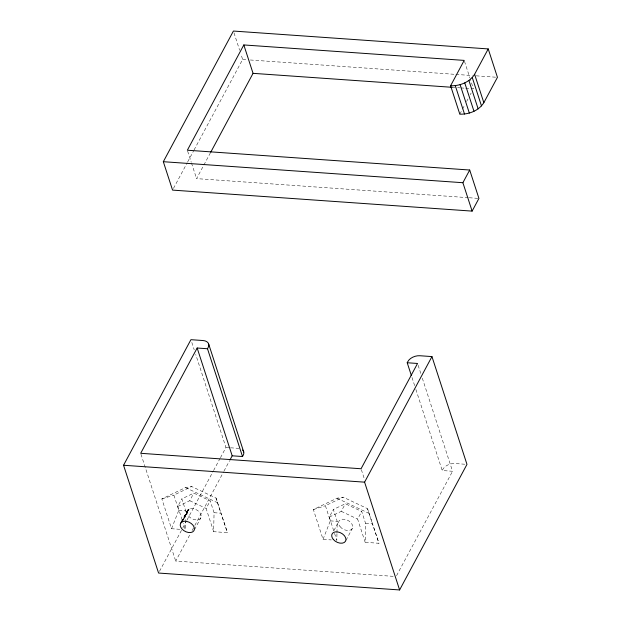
<?xml version="1.0" encoding="UTF-8"?>
<svg xmlns="http://www.w3.org/2000/svg" width="621" height="621" viewBox="0 0 621 621"><rect width="100%" height="100%" fill="white"/><g stroke="black" fill="none" stroke-linecap="round" stroke-linejoin="round"><path stroke-width="0.47" stroke-dasharray="3.1 2.33" d="M179.795 529.309L171.536 528.727L161.856 498.942L185.485 487.594L191.695 486.546L216.023 498.05L227.441 532.647L213.663 531.685L214.059 512.713L210.201 500.852L193.83 493.105L181.844 498.857L185.695 510.726L185.306 529.697L183.273 523.441M336.955 533.68L336.815 540.317L333.974 531.584M336.97 532.733L337.203 521.353L333.353 509.484L345.338 503.732L361.709 511.471L365.567 523.34L365.171 542.312L378.95 543.274L367.531 508.677L343.203 497.173L336.993 498.221L313.364 509.569L323.044 539.354L331.303 539.936M171.536 528.727L178.809 510.245L173.888 495.1L191.695 486.546M323.044 539.354L330.318 520.872L325.396 505.727L343.203 497.173M181.829 521.819L188.419 509.461L189.157 509.026A7.631 5.007 28.2 0 1 200.785 514.103A7.631 5.007 28.2 0 1 193.853 519.498A7.631 5.007 28.2 0 1 187.697 510.159L188.419 509.461M181.712 521.857L188.101 509.717M181.953 521.787L188.59 509.336M182.978 520.087L188.768 509.228M182.217 521.733L188.955 509.119M173.469 188.396L187.208 162.772M187.666 161.918L193.62 150.818M194.078 149.964L242.64 59.453L240.855 53.957M468.296 197.68L196.57 178.623L203.409 165.885M203.859 165.039L210.24 153.154M182.116 519.87L177.761 506.472L181.844 498.857M177.761 506.472L189.747 500.712L193.83 493.105M181.487 521.943L187.953 509.857M183.257 520.018L189.157 509.026M159.488 571.336L182.403 528.626M182.861 527.772L186.533 520.934M186.991 520.08L213.112 471.386M213.57 470.532L219.981 458.577M220.439 457.724L225.943 447.469L195.708 354.42M393.186 576.335L175.712 561.089L190.282 533.913M192.106 530.52L194.381 526.274M194.839 525.428L223.537 471.937M223.987 471.091L229.452 460.898M194.528 529.612L200.886 517.774M213.663 531.685L206.118 508.459L210.201 500.852M459.819 114.171L462.086 109.94M462.536 109.094L464.811 104.864M466.619 101.487L467.986 98.949M470.252 94.718L471.16 93.026M333.694 530.707L329.27 517.099L333.353 509.484M329.27 517.099L341.255 511.339L345.338 503.732M333.896 530.59L338.887 521.283M346.037 540.239L352.394 528.401M365.171 542.312L357.626 519.086L361.709 511.471M422.327 378.212L452.562 471.261L442.23 470.539L442.913 469.266A9.54 5.938 -18 0 1 454.921 463.53L465.121 464.244M396.54 575.69L452.562 471.261M181.379 521.989L187.821 510.004M181.278 522.036L187.697 510.159M161.856 498.942L173.888 495.1M313.364 509.569L325.396 505.727M242.64 59.453L246.498 59.725M250.356 59.996L454.976 74.341M455.946 74.411L472.356 75.56M476.214 75.832L496.482 77.252M452.166 87.305L459.897 87.848M460.86 87.918L464.725 88.19M465.696 88.26L473.427 88.795L470.151 78.72M469.259 197.75L478.931 198.425M225.943 447.469L229.646 447.733M230.577 447.795L237.99 448.315A9.54 5.938 -18 0 1 239.085 448.447M178.809 510.245L185.695 510.726M214.059 512.713L220.944 513.194L227.441 532.647M330.318 520.872L337.203 521.353M365.567 523.34L372.453 523.821L378.95 543.274M336.993 498.221L369.27 513.489M341.255 511.339L357.626 519.086M185.485 487.594L217.761 502.863M189.747 500.712L206.118 508.459M464.492 61.316L469.856 77.804M418.143 365.311L421.131 374.525M412.002 377.49L414.696 385.781M415.891 389.46L442.23 470.539M234.008 32.882L239.659 50.293M361.36 469.67L364.651 479.808M367.531 508.677L372.453 523.821M187.643 151.136L191.214 162.135M191.509 163.051L196.57 178.623M191.819 342.443L194.21 349.817M216.023 498.05L220.944 513.194M140.983 454.215L175.712 561.089M340.098 526.709A7.631 5.007 28.2 0 0 352.293 528.572A7.631 5.007 28.2 0 0 344.523 519.241A7.631 5.007 28.2 0 0 340.098 526.709"/><path stroke-width="0.93" d="M180.89 522.843L181.487 521.943M163.323 161.701L233.411 31.05L488.222 48.919L497.444 77.322L483.837 102.69C478.861 110.693 468.964 114.481 459.819 114.171L450.59 85.768L464.197 60.4L243.82 44.945L187.348 150.22L469.701 170.022L478.931 198.425L472.123 211.109L172.553 190.104L163.323 161.701L462.893 182.714L469.701 170.022M210.69 152.3L253.05 73.34L243.82 44.945M411.405 375.643L407.213 362.749L407.888 361.476A9.54 5.938 -18 0 1 419.905 355.74L431.952 356.586L466.976 464.376L399.613 589.95L158.572 573.043L123.556 465.253L190.919 339.679L202.966 340.525A9.54 5.938 -18 0 1 208.175 347.473L207.492 348.738L242.516 456.528L232.184 455.806L229.91 460.052M207.492 348.738L197.167 348.016L140.688 453.299L361.065 468.754L417.537 363.471L407.213 362.749M242.516 456.528L243.199 455.263A9.54 5.938 -18 0 0 242.532 449.992M450.59 85.768C459.734 86.086 469.639 82.298 474.607 74.287L488.222 48.919M399.613 589.95L364.589 482.16L431.952 356.586M181.611 522.145L182.349 521.71A7.631 5.007 28.2 0 1 194.132 527.159A7.631 5.007 28.2 0 1 186.121 531.855A7.631 5.007 28.2 0 1 181.611 522.145L182.349 521.71M253.05 73.34L452.166 87.305M123.556 465.253L364.589 482.16M474.607 74.287L483.837 102.69M472.263 77.532L481.492 105.935M468.902 80.474L478.131 108.869M464.756 82.903L473.986 111.306M460.107 84.673L469.336 113.069M455.278 85.644L464.508 114.047M462.893 182.714L472.123 211.109M208.726 344.22L243.743 452.01M197.167 348.016L232.184 455.806M333.291 539.401A7.631 5.007 28.2 0 0 345.493 541.256A7.631 5.007 28.2 0 0 337.715 531.925A7.631 5.007 28.2 0 0 333.291 539.401"/></g></svg>
